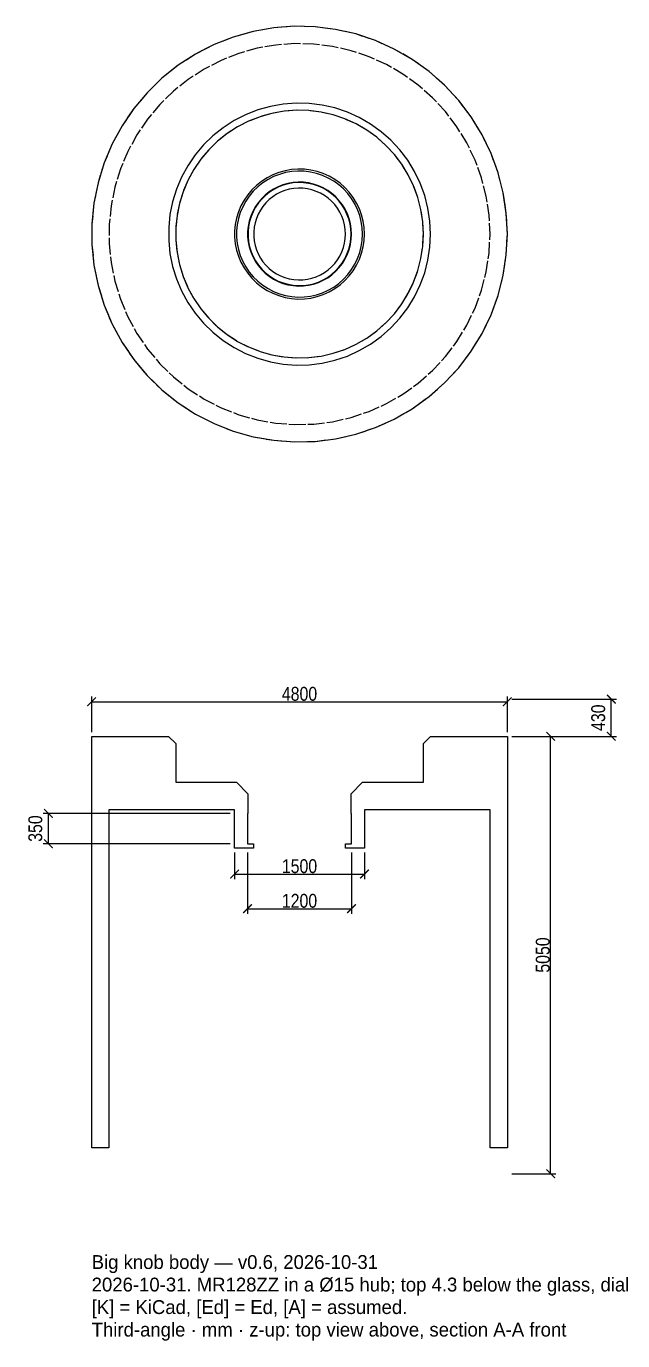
# Model space of a CAD drawing. Header units: millimetres. Extents: x -32 to 143, y -17 to 136.
# Drawn here: x -31.5 to 37.3, y -17.3 to 134.5 of the extents above; entities that cross this region are included whole.
import ezdxf

# ---------------------------------------------------------------- set-up
doc = ezdxf.new("R2010")
doc.units = ezdxf.units.MM
doc.linetypes.add('DASHED', pattern=[1.524, 1.27, -0.254])
for name, color, linetype in [('DIMS', 3, 'CONTINUOUS'), ('HIDDEN', 8, 'DASHED'), ('TEXT', 7, 'CONTINUOUS'), ('VISIBLE', 7, 'CONTINUOUS')]:
    doc.layers.add(name, color=color, linetype=linetype)
doc.styles.add('OpenSansCondensed-Light', font='OpenSansCondensed-Light.ttf')
doc.dimstyles.new('EZDXF', dxfattribs={"dimtxt": 0.25, "dimasz": 0.175, "dimexe": 0.375, "dimexo": 0.125, "dimgap": 0.1, "dimtad": 1, "dimlfac": 100, "dimzin": 12, "dimdsep": 46, "dimtxsty": 'OpenSansCondensed-Light', "dimblk": 'ARCHTICK', "dimcen": 2.5, "dimazin": 3, "dimtfac": 0.5, "dimtmove": 2, "dimatfit": 3})

# ---------------------------------------------------------------- blocks, each defined once
blk = doc.blocks.new('_ARCHTICK')
at = {"color": 0, "linetype": 'BYBLOCK', "const_width": 0.15}
blk.add_lwpolyline([(-0.5, -0.5), (0.5, 0.5)], dxfattribs=at)

msp = doc.modelspace()

# ---------------------------------------------------------------- linework, layer by layer
at = {"layer": 'HIDDEN'}
for points in [[(24, 110.49254), (23.88074, 112.88217), (23.52414, 115.24805), (22.93375, 117.56666), (22.11543, 119.81498), (21.07732, 121.97064), (19.82973, 124.01222), (18.38507, 125.91944), (16.75768, 127.67334), (14.96376, 129.2565), (13.02111, 130.65316), (10.94906, 131.84946), (8.76818, 132.83351), (6.50017, 133.59552), (4.16756, 134.12793), (1.79352, 134.42543), (-0.59834, 134.48508), (-2.98425, 134.30628), (-5.3405, 133.89081), (-7.64368, 133.2428), (-9.87089, 132.36868), (-12, 131.27715), (-14.00985, 129.97905), (-15.88046, 128.48729), (-17.59324, 126.81669), (-19.13118, 124.98385), (-20.47898, 123.00699), (-21.62325, 120.90575), (-22.55262, 118.70102), (-23.25785, 116.41472), (-23.73194, 114.06955), (-23.97017, 111.68884), (-23.97017, 109.29624), (-23.73194, 106.91553), (-23.25785, 104.57036), (-22.55262, 102.28406), (-21.62325, 100.07933), (-20.47898, 97.9781), (-19.13118, 96.00123), (-17.59324, 94.16839), (-15.88046, 92.49779), (-14.00985, 91.00603), (-12, 89.70793), (-9.87089, 88.6164), (-7.64368, 87.74228), (-5.3405, 87.09427), (-2.98425, 86.6788), (-0.59834, 86.5), (1.79352, 86.55965), (4.16756, 86.85715), (6.50017, 87.38956), (8.76818, 88.15157), (10.94906, 89.13562), (13.02111, 90.33192), (14.96376, 91.72858), (16.75768, 93.31174), (18.38507, 95.06564), (19.82973, 96.97286), (21.07732, 99.01444), (22.11543, 101.17011), (22.93375, 103.41842), (23.52414, 105.73703), (23.88074, 108.10291), (24, 110.49254)], [(22, 110.49254), (21.89068, 112.68303), (21.56379, 114.85176), (21.0226, 116.97715), (20.27248, 119.03811), (19.32087, 121.01413), (18.17725, 122.88558), (16.85298, 124.63387), (15.36121, 126.24161), (13.71678, 127.69283), (11.93602, 128.97311), (10.03663, 130.06972), (8.0375, 130.97176), (5.95849, 131.67027), (3.82026, 132.15831), (1.64406, 132.43102), (-0.54848, 132.4857), (-2.73556, 132.3218), (-4.89546, 131.94095), (-7.00671, 131.34694), (-9.04832, 130.54567), (-11, 129.5451), (-12.84236, 128.35518), (-14.55709, 126.98773), (-16.12714, 125.45634), (-17.53692, 123.77624), (-18.7724, 121.96411), (-19.82132, 120.03798), (-20.67324, 118.01698), (-21.3197, 115.9212), (-21.75428, 113.77147), (-21.97265, 111.58915), (-21.97265, 109.39593), (-21.75428, 107.21361), (-21.3197, 105.06388), (-20.67324, 102.9681), (-19.82132, 100.9471), (-18.7724, 99.02097), (-17.53692, 97.20884), (-16.12714, 95.52874), (-14.55709, 93.99735), (-12.84236, 92.6299), (-11, 91.43998), (-9.04832, 90.43941), (-7.00671, 89.63814), (-4.89546, 89.04413), (-2.73556, 88.66328), (-0.54848, 88.49938), (1.64406, 88.55406), (3.82026, 88.82677), (5.95849, 89.31481), (8.0375, 90.01332), (10.03663, 90.91536), (11.93602, 92.01197), (13.71678, 93.29225), (15.36121, 94.74347), (16.85298, 96.35121), (18.17725, 98.0995), (19.32087, 99.97095), (20.27248, 101.94697), (21.0226, 104.00793), (21.56379, 106.13333), (21.89068, 108.30205), (22, 110.49254)], [(22, 110.49254), (21.89068, 112.68303), (21.56379, 114.85176), (21.0226, 116.97715), (20.27248, 119.03811), (19.32087, 121.01413), (18.17725, 122.88558), (16.85298, 124.63387), (15.36121, 126.24161), (13.71678, 127.69283), (11.93602, 128.97311), (10.03663, 130.06972), (8.0375, 130.97176), (5.95849, 131.67027), (3.82026, 132.15831), (1.64406, 132.43102), (-0.54848, 132.4857), (-2.73556, 132.3218), (-4.89546, 131.94095), (-7.00671, 131.34694), (-9.04832, 130.54567), (-11, 129.5451), (-12.84236, 128.35518), (-14.55709, 126.98773), (-16.12714, 125.45634), (-17.53692, 123.77624), (-18.7724, 121.96411), (-19.82132, 120.03798), (-20.67324, 118.01698), (-21.3197, 115.9212), (-21.75428, 113.77147), (-21.97265, 111.58915), (-21.97265, 109.39593), (-21.75428, 107.21361), (-21.3197, 105.06388), (-20.67324, 102.9681), (-19.82132, 100.9471), (-18.7724, 99.02097), (-17.53692, 97.20884), (-16.12714, 95.52874), (-14.55709, 93.99735), (-12.84236, 92.6299), (-11, 91.43998), (-9.04832, 90.43941), (-7.00671, 89.63814), (-4.89546, 89.04413), (-2.73556, 88.66328), (-0.54848, 88.49938), (1.64406, 88.55406), (3.82026, 88.82677), (5.95849, 89.31481), (8.0375, 90.01332), (10.03663, 90.91536), (11.93602, 92.01197), (13.71678, 93.29225), (15.36121, 94.74347), (16.85298, 96.35121), (18.17725, 98.0995), (19.32087, 99.97095), (20.27248, 101.94697), (21.0226, 104.00793), (21.56379, 106.13333), (21.89068, 108.30205), (22, 110.49254)], [(14.3, 110.49254), (14.22894, 111.91636), (14.01647, 113.32603), (13.66469, 114.70754), (13.17711, 116.04716), (12.55857, 117.33157), (11.81521, 118.54802), (10.95444, 119.6844), (9.98479, 120.72944), (8.9159, 121.67273), (7.75841, 122.50491), (6.52381, 123.21771), (5.22438, 123.80403), (3.87302, 124.25807), (2.48317, 124.57529), (1.06864, 124.75255), (-0.35651, 124.7881), (-1.77811, 124.68156), (-3.18205, 124.43401), (-4.55436, 124.0479), (-5.88141, 123.52707), (-7.15, 122.8767), (-8.34753, 122.10325), (-9.46211, 121.21441), (-10.48264, 120.21901), (-11.39899, 119.12694), (-12.20206, 117.94906), (-12.88385, 116.69708), (-13.4376, 115.38343), (-13.85781, 114.02117), (-14.14028, 112.62384), (-14.28222, 111.20534), (-14.28222, 109.77974), (-14.14028, 108.36124), (-13.85781, 106.96391), (-13.4376, 105.60165), (-12.88385, 104.288), (-12.20206, 103.03602), (-11.39899, 101.85814), (-10.48264, 100.76607), (-9.46211, 99.77067), (-8.34753, 98.88183), (-7.15, 98.10838), (-5.88141, 97.45801), (-4.55436, 96.93718), (-3.18205, 96.55107), (-1.77811, 96.30352), (-0.35651, 96.19699), (1.06864, 96.23253), (2.48317, 96.40979), (3.87302, 96.72701), (5.22438, 97.18105), (6.52381, 97.76737), (7.75841, 98.48017), (8.9159, 99.31235), (9.98479, 100.25564), (10.95444, 101.30068), (11.81521, 102.43706), (12.55857, 103.65351), (13.17711, 104.93792), (13.66469, 106.27754), (14.01647, 107.65905), (14.22894, 109.06872), (14.3, 110.49254)], [(7.5, 110.49254), (7.46273, 111.2393), (7.35129, 111.97864), (7.1668, 112.7032), (6.91107, 113.4058), (6.58666, 114.07945), (6.19679, 114.71744), (5.74533, 115.31345), (5.23678, 115.86154), (4.67617, 116.35628), (4.0691, 116.79273), (3.42158, 117.16658), (2.74006, 117.47409), (2.0313, 117.71222), (1.30236, 117.8786), (0.56048, 117.97157), (-0.18698, 117.99021), (-0.93258, 117.93433), (-1.66891, 117.8045), (-2.38865, 117.602), (-3.08465, 117.32883), (-3.75, 116.98773), (-4.37808, 116.58208), (-4.96264, 116.1159), (-5.49789, 115.59384), (-5.97849, 115.02107), (-6.39968, 114.4033), (-6.75727, 113.74667), (-7.04769, 113.05769), (-7.26808, 112.34322), (-7.41623, 111.61036), (-7.49068, 110.86638), (-7.49068, 110.1187), (-7.41623, 109.37472), (-7.26808, 108.64186), (-7.04769, 107.92739), (-6.75727, 107.23841), (-6.39968, 106.58178), (-5.97849, 105.96401), (-5.49789, 105.39124), (-4.96264, 104.86918), (-4.37808, 104.40301), (-3.75, 103.99735), (-3.08465, 103.65625), (-2.38865, 103.38309), (-1.66891, 103.18058), (-0.93258, 103.05075), (-0.18698, 102.99487), (0.56048, 103.01351), (1.30236, 103.10648), (2.0313, 103.27286), (2.74006, 103.51099), (3.42158, 103.8185), (4.0691, 104.19235), (4.67617, 104.6288), (5.23678, 105.12354), (5.74533, 105.67163), (6.19679, 106.26764), (6.58666, 106.90564), (6.91107, 107.57928), (7.1668, 108.28188), (7.35129, 109.00644), (7.46273, 109.74578), (7.5, 110.49254)], [(7.5, 110.49254), (7.46273, 111.2393), (7.35129, 111.97864), (7.1668, 112.7032), (6.91107, 113.4058), (6.58666, 114.07945), (6.19679, 114.71744), (5.74533, 115.31345), (5.23678, 115.86154), (4.67617, 116.35628), (4.0691, 116.79273), (3.42158, 117.16658), (2.74006, 117.47409), (2.0313, 117.71222), (1.30236, 117.8786), (0.56048, 117.97157), (-0.18698, 117.99021), (-0.93258, 117.93433), (-1.66891, 117.8045), (-2.38865, 117.602), (-3.08465, 117.32883), (-3.75, 116.98773), (-4.37808, 116.58208), (-4.96264, 116.1159), (-5.49789, 115.59384), (-5.97849, 115.02107), (-6.39968, 114.4033), (-6.75727, 113.74667), (-7.04769, 113.05769), (-7.26808, 112.34322), (-7.41623, 111.61036), (-7.49068, 110.86638), (-7.49068, 110.1187), (-7.41623, 109.37472), (-7.26808, 108.64186), (-7.04769, 107.92739), (-6.75727, 107.23841), (-6.39968, 106.58178), (-5.97849, 105.96401), (-5.49789, 105.39124), (-4.96264, 104.86918), (-4.37808, 104.40301), (-3.75, 103.99735), (-3.08465, 103.65625), (-2.38865, 103.38309), (-1.66891, 103.18058), (-0.93258, 103.05075), (-0.18698, 102.99487), (0.56048, 103.01351), (1.30236, 103.10648), (2.0313, 103.27286), (2.74006, 103.51099), (3.42158, 103.8185), (4.0691, 104.19235), (4.67617, 104.6288), (5.23678, 105.12354), (5.74533, 105.67163), (6.19679, 106.26764), (6.58666, 106.90564), (6.91107, 107.57928), (7.1668, 108.28188), (7.35129, 109.00644), (7.46273, 109.74578), (7.5, 110.49254)], [(6, 110.49254), (5.97018, 111.08995), (5.88103, 111.68142), (5.73344, 112.26107), (5.52886, 112.82315), (5.26933, 113.36206), (4.95743, 113.87246), (4.59627, 114.34927), (4.18942, 114.78774), (3.74094, 115.18353), (3.25528, 115.5327), (2.73726, 115.83177), (2.19205, 116.07778), (1.62504, 116.26829), (1.04189, 116.40139), (0.44838, 116.47576), (-0.14958, 116.49068), (-0.74606, 116.44598), (-1.33513, 116.34211), (-1.91092, 116.1801), (-2.46772, 115.96158), (-3, 115.68869), (-3.50246, 115.36417), (-3.97012, 114.99123), (-4.39831, 114.57358), (-4.7828, 114.11537), (-5.11975, 113.62115), (-5.40581, 113.09584), (-5.63816, 112.54466), (-5.81446, 111.97308), (-5.93298, 111.38679), (-5.99254, 110.79162), (-5.99254, 110.19347), (-5.93298, 109.59829), (-5.81446, 109.012), (-5.63816, 108.44042), (-5.40581, 107.88924), (-5.11975, 107.36393), (-4.7828, 106.86971), (-4.39831, 106.4115), (-3.97012, 105.99385), (-3.50246, 105.62091), (-3, 105.29639), (-2.46772, 105.02351), (-1.91092, 104.80498), (-1.33513, 104.64297), (-0.74606, 104.53911), (-0.14958, 104.49441), (0.44838, 104.50932), (1.04189, 104.58369), (1.62504, 104.71679), (2.19205, 104.9073), (2.73726, 105.15331), (3.25528, 105.45238), (3.74094, 105.80155), (4.18942, 106.19734), (4.59627, 106.63581), (4.95743, 107.11262), (5.26933, 107.62302), (5.52886, 108.16193), (5.73344, 108.72401), (5.88103, 109.30366), (5.97018, 109.89513), (6, 110.49254)], [(6, 110.49254), (5.97018, 111.08995), (5.88103, 111.68142), (5.73344, 112.26107), (5.52886, 112.82315), (5.26933, 113.36206), (4.95743, 113.87246), (4.59627, 114.34927), (4.18942, 114.78774), (3.74094, 115.18353), (3.25528, 115.5327), (2.73726, 115.83177), (2.19205, 116.07778), (1.62504, 116.26829), (1.04189, 116.40139), (0.44838, 116.47576), (-0.14958, 116.49068), (-0.74606, 116.44598), (-1.33513, 116.34211), (-1.91092, 116.1801), (-2.46772, 115.96158), (-3, 115.68869), (-3.50246, 115.36417), (-3.97012, 114.99123), (-4.39831, 114.57358), (-4.7828, 114.11537), (-5.11975, 113.62115), (-5.40581, 113.09584), (-5.63816, 112.54466), (-5.81446, 111.97308), (-5.93298, 111.38679), (-5.99254, 110.79162), (-5.99254, 110.19347), (-5.93298, 109.59829), (-5.81446, 109.012), (-5.63816, 108.44042), (-5.40581, 107.88924), (-5.11975, 107.36393), (-4.7828, 106.86971), (-4.39831, 106.4115), (-3.97012, 105.99385), (-3.50246, 105.62091), (-3, 105.29639), (-2.46772, 105.02351), (-1.91092, 104.80498), (-1.33513, 104.64297), (-0.74606, 104.53911), (-0.14958, 104.49441), (0.44838, 104.50932), (1.04189, 104.58369), (1.62504, 104.71679), (2.19205, 104.9073), (2.73726, 105.15331), (3.25528, 105.45238), (3.74094, 105.80155), (4.18942, 106.19734), (4.59627, 106.63581), (4.95743, 107.11262), (5.26933, 107.62302), (5.52886, 108.16193), (5.73344, 108.72401), (5.88103, 109.30366), (5.97018, 109.89513), (6, 110.49254)], [(5.95, 110.49254), (5.92043, 111.08497), (5.83203, 111.67151), (5.68566, 112.24633), (5.48278, 112.80373), (5.22542, 113.33815), (4.91612, 113.84429), (4.55796, 114.31713), (4.15451, 114.75195), (3.70976, 115.14444), (3.22815, 115.49069), (2.71445, 115.78728), (2.17378, 116.03124), (1.6115, 116.22015), (1.03321, 116.35215), (0.44464, 116.4259), (-0.14834, 116.44069), (-0.73985, 116.39636), (-1.324, 116.29336), (-1.895, 116.13271), (-2.44716, 115.916), (-2.975, 115.64539), (-3.47327, 115.32357), (-3.93703, 114.95374), (-4.36166, 114.53957), (-4.74294, 114.08518), (-5.07708, 113.59508), (-5.36076, 113.07415), (-5.59117, 112.52756), (-5.76601, 111.96075), (-5.88354, 111.37934), (-5.9426, 110.78912), (-5.9426, 110.19596), (-5.88354, 109.60574), (-5.76601, 109.02433), (-5.59117, 108.45752), (-5.36076, 107.91093), (-5.07708, 107.39), (-4.74294, 106.8999), (-4.36166, 106.44551), (-3.93703, 106.03134), (-3.47327, 105.66151), (-2.975, 105.33969), (-2.44716, 105.06908), (-1.895, 104.85237), (-1.324, 104.69172), (-0.73985, 104.58872), (-0.14834, 104.54439), (0.44464, 104.55918), (1.03321, 104.63293), (1.6115, 104.76493), (2.17378, 104.95384), (2.71445, 105.1978), (3.22815, 105.49439), (3.70976, 105.84064), (4.15451, 106.23313), (4.55796, 106.66795), (4.91612, 107.14079), (5.22542, 107.64693), (5.48278, 108.18135), (5.68566, 108.73875), (5.83203, 109.31357), (5.92043, 109.90011), (5.95, 110.49254)], [(5.3, 110.49254), (5.27366, 111.02025), (5.19491, 111.54271), (5.06454, 112.05474), (4.88382, 112.55124), (4.65457, 113.02729), (4.37907, 113.47814), (4.06004, 113.89931), (3.70066, 114.28663), (3.3045, 114.63625), (2.8755, 114.94468), (2.41792, 115.20886), (1.93631, 115.42617), (1.43545, 115.59445), (0.92034, 115.71202), (0.39607, 115.77772), (-0.13213, 115.79089), (-0.65902, 115.75141), (-1.17936, 115.65966), (-1.68798, 115.51656), (-2.17982, 115.32352), (-2.65, 115.08248), (-3.09384, 114.79581), (-3.50693, 114.46638), (-3.88517, 114.09746), (-4.2248, 113.6927), (-4.52244, 113.25615), (-4.77513, 112.79212), (-4.98037, 112.30525), (-5.13611, 111.80035), (-5.2408, 111.28246), (-5.29341, 110.75672), (-5.29341, 110.22836), (-5.2408, 109.70262), (-5.13611, 109.18473), (-4.98037, 108.67983), (-4.77513, 108.19296), (-4.52244, 107.72893), (-4.2248, 107.29238), (-3.88517, 106.88762), (-3.50693, 106.5187), (-3.09384, 106.18927), (-2.65, 105.90261), (-2.17982, 105.66156), (-1.68798, 105.46853), (-1.17936, 105.32542), (-0.65902, 105.23367), (-0.13213, 105.19419), (0.39607, 105.20736), (0.92034, 105.27306), (1.43545, 105.39063), (1.93631, 105.55891), (2.41792, 105.77622), (2.8755, 106.0404), (3.3045, 106.34883), (3.70066, 106.69845), (4.06004, 107.08577), (4.37907, 107.50694), (4.65457, 107.95779), (4.88382, 108.43384), (5.06454, 108.93034), (5.19491, 109.44237), (5.27366, 109.96483), (5.3, 110.49254)]]:
    msp.add_lwpolyline(points, dxfattribs=at)
at = {"layer": 'VISIBLE'}
for points in [[(24, 110.49254), (23.88074, 112.88217), (23.52414, 115.24805), (22.93375, 117.56666), (22.11543, 119.81498), (21.07732, 121.97064), (19.82973, 124.01222), (18.38507, 125.91944), (16.75768, 127.67334), (14.96376, 129.2565), (13.02111, 130.65316), (10.94906, 131.84946), (8.76818, 132.83351), (6.50017, 133.59552), (4.16756, 134.12793), (1.79352, 134.42543), (-0.59834, 134.48508), (-2.98425, 134.30628), (-5.3405, 133.89081), (-7.64368, 133.2428), (-9.87089, 132.36868), (-12, 131.27715), (-14.00985, 129.97905), (-15.88046, 128.48729), (-17.59324, 126.81669), (-19.13118, 124.98385), (-20.47898, 123.00699), (-21.62325, 120.90575), (-22.55262, 118.70102), (-23.25785, 116.41472), (-23.73194, 114.06955), (-23.97017, 111.68884), (-23.97017, 109.29624), (-23.73194, 106.91553), (-23.25785, 104.57036), (-22.55262, 102.28406), (-21.62325, 100.07933), (-20.47898, 97.9781), (-19.13118, 96.00123), (-17.59324, 94.16839), (-15.88046, 92.49779), (-14.00985, 91.00603), (-12, 89.70793), (-9.87089, 88.6164), (-7.64368, 87.74228), (-5.3405, 87.09427), (-2.98425, 86.6788), (-0.59834, 86.5), (1.79352, 86.55965), (4.16756, 86.85715), (6.50017, 87.38956), (8.76818, 88.15157), (10.94906, 89.13562), (13.02111, 90.33192), (14.96376, 91.72858), (16.75768, 93.31174), (18.38507, 95.06564), (19.82973, 96.97286), (21.07732, 99.01444), (22.11543, 101.17011), (22.93375, 103.41842), (23.52414, 105.73703), (23.88074, 108.10291), (24, 110.49254)], [(15.12426, 110.49254), (15.04911, 111.99843), (14.82439, 113.48935), (14.45234, 114.9505), (13.93665, 116.36733), (13.28245, 117.72578), (12.49625, 119.01234), (11.58586, 120.21423), (10.56032, 121.3195), (9.42982, 122.31717), (8.20561, 123.19731), (6.89985, 123.9512), (5.52551, 124.57132), (4.09626, 125.05152), (2.6263, 125.38703), (1.13024, 125.57451), (-0.37706, 125.6121), (-1.88061, 125.49943), (-3.36547, 125.23761), (-4.81688, 124.82924), (-6.22041, 124.2784), (-7.56213, 123.59054), (-8.82869, 122.77251), (-10.00751, 121.83243), (-11.08687, 120.77965), (-12.05604, 119.62464), (-12.9054, 118.37886), (-13.62649, 117.05471), (-14.21216, 115.66534), (-14.65658, 114.22456), (-14.95534, 112.74669), (-15.10546, 111.24642), (-15.10546, 109.73866), (-14.95534, 108.23839), (-14.65658, 106.76052), (-14.21216, 105.31974), (-13.62649, 103.93037), (-12.9054, 102.60622), (-12.05604, 101.36044), (-11.08687, 100.20543), (-10.00751, 99.15265), (-8.82869, 98.21258), (-7.56213, 97.39454), (-6.22041, 96.70669), (-4.81688, 96.15584), (-3.36547, 95.74747), (-1.88061, 95.48565), (-0.37706, 95.37298), (1.13024, 95.41057), (2.6263, 95.59805), (4.09626, 95.93356), (5.52551, 96.41376), (6.89985, 97.03388), (8.20561, 97.78777), (9.42982, 98.66791), (10.56032, 99.66558), (11.58586, 100.77085), (12.49625, 101.97274), (13.28245, 103.2593), (13.93665, 104.61775), (14.45234, 106.03459), (14.82439, 107.49573), (15.04911, 108.98665), (15.12426, 110.49254)], [(14.3, 110.49254), (14.22894, 111.91636), (14.01647, 113.32603), (13.66469, 114.70754), (13.17711, 116.04716), (12.55857, 117.33157), (11.81521, 118.54802), (10.95444, 119.6844), (9.98479, 120.72944), (8.9159, 121.67273), (7.75841, 122.50491), (6.52381, 123.21771), (5.22438, 123.80403), (3.87302, 124.25807), (2.48317, 124.57529), (1.06864, 124.75255), (-0.35651, 124.7881), (-1.77811, 124.68156), (-3.18205, 124.43401), (-4.55436, 124.0479), (-5.88141, 123.52707), (-7.15, 122.8767), (-8.34753, 122.10325), (-9.46211, 121.21441), (-10.48264, 120.21901), (-11.39899, 119.12694), (-12.20206, 117.94906), (-12.88385, 116.69708), (-13.4376, 115.38343), (-13.85781, 114.02117), (-14.14028, 112.62384), (-14.28222, 111.20534), (-14.28222, 109.77974), (-14.14028, 108.36124), (-13.85781, 106.96391), (-13.4376, 105.60165), (-12.88385, 104.288), (-12.20206, 103.03602), (-11.39899, 101.85814), (-10.48264, 100.76607), (-9.46211, 99.77067), (-8.34753, 98.88183), (-7.15, 98.10838), (-5.88141, 97.45801), (-4.55436, 96.93718), (-3.18205, 96.55107), (-1.77811, 96.30352), (-0.35651, 96.19699), (1.06864, 96.23253), (2.48317, 96.40979), (3.87302, 96.72701), (5.22438, 97.18105), (6.52381, 97.76737), (7.75841, 98.48017), (8.9159, 99.31235), (9.98479, 100.25564), (10.95444, 101.30068), (11.81521, 102.43706), (12.55857, 103.65351), (13.17711, 104.93792), (13.66469, 106.27754), (14.01647, 107.65905), (14.22894, 109.06872), (14.3, 110.49254)], [(7.27426, 110.49254), (7.23812, 111.21682), (7.13003, 111.93391), (6.95109, 112.63667), (6.70306, 113.31812), (6.38842, 113.97149), (6.01028, 114.59028), (5.57241, 115.16835), (5.07916, 115.69994), (4.53543, 116.17979), (3.94662, 116.60311), (3.3186, 116.9657), (2.65759, 117.26396), (1.97017, 117.49492), (1.26316, 117.65629), (0.54361, 117.74646), (-0.18135, 117.76454), (-0.90451, 117.71035), (-1.61868, 117.58442), (-2.31676, 117.38801), (-2.99181, 117.12307), (-3.63713, 116.79224), (-4.24631, 116.39879), (-4.81328, 115.94665), (-5.33241, 115.4403), (-5.79855, 114.88477), (-6.20706, 114.2856), (-6.55389, 113.64873), (-6.83557, 112.98049), (-7.04932, 112.28752), (-7.19302, 111.57671), (-7.26522, 110.85513), (-7.26522, 110.12995), (-7.19302, 109.40837), (-7.04932, 108.69756), (-6.83557, 108.0046), (-6.55389, 107.33636), (-6.20706, 106.69948), (-5.79855, 106.10031), (-5.33241, 105.54478), (-4.81328, 105.03843), (-4.24631, 104.58629), (-3.63713, 104.19284), (-2.99181, 103.86201), (-2.31676, 103.59707), (-1.61868, 103.40066), (-0.90451, 103.27473), (-0.18135, 103.22054), (0.54361, 103.23862), (1.26316, 103.32879), (1.97017, 103.49016), (2.65759, 103.72112), (3.3186, 104.01938), (3.94662, 104.38197), (4.53543, 104.80529), (5.07916, 105.28514), (5.57241, 105.81673), (6.01028, 106.3948), (6.38842, 107.01359), (6.70306, 107.66696), (6.95109, 108.34841), (7.13003, 109.05117), (7.23812, 109.76826), (7.27426, 110.49254)], [(5.95, 110.49254), (5.92043, 111.08497), (5.83203, 111.67151), (5.68566, 112.24633), (5.48278, 112.80373), (5.22542, 113.33815), (4.91612, 113.84429), (4.55796, 114.31713), (4.15451, 114.75195), (3.70976, 115.14444), (3.22815, 115.49069), (2.71445, 115.78728), (2.17378, 116.03124), (1.6115, 116.22015), (1.03321, 116.35215), (0.44464, 116.4259), (-0.14834, 116.44069), (-0.73985, 116.39636), (-1.324, 116.29336), (-1.895, 116.13271), (-2.44716, 115.916), (-2.975, 115.64539), (-3.47327, 115.32357), (-3.93703, 114.95374), (-4.36166, 114.53957), (-4.74294, 114.08518), (-5.07708, 113.59508), (-5.36076, 113.07415), (-5.59117, 112.52756), (-5.76601, 111.96075), (-5.88354, 111.37934), (-5.9426, 110.78912), (-5.9426, 110.19596), (-5.88354, 109.60574), (-5.76601, 109.02433), (-5.59117, 108.45752), (-5.36076, 107.91093), (-5.07708, 107.39), (-4.74294, 106.8999), (-4.36166, 106.44551), (-3.93703, 106.03134), (-3.47327, 105.66151), (-2.975, 105.33969), (-2.44716, 105.06908), (-1.895, 104.85237), (-1.324, 104.69172), (-0.73985, 104.58872), (-0.14834, 104.54439), (0.44464, 104.55918), (1.03321, 104.63293), (1.6115, 104.76493), (2.17378, 104.95384), (2.71445, 105.1978), (3.22815, 105.49439), (3.70976, 105.84064), (4.15451, 106.23313), (4.55796, 106.66795), (4.91612, 107.14079), (5.22542, 107.64693), (5.48278, 108.18135), (5.68566, 108.73875), (5.83203, 109.31357), (5.92043, 109.90011), (5.95, 110.49254)], [(5.3, 110.49254), (5.27366, 111.02025), (5.19491, 111.54271), (5.06454, 112.05474), (4.88382, 112.55124), (4.65457, 113.02729), (4.37907, 113.47814), (4.06004, 113.89931), (3.70066, 114.28663), (3.3045, 114.63625), (2.8755, 114.94468), (2.41792, 115.20886), (1.93631, 115.42617), (1.43545, 115.59445), (0.92034, 115.71202), (0.39607, 115.77772), (-0.13213, 115.79089), (-0.65902, 115.75141), (-1.17936, 115.65966), (-1.68798, 115.51656), (-2.17982, 115.32352), (-2.65, 115.08248), (-3.09384, 114.79581), (-3.50693, 114.46638), (-3.88517, 114.09746), (-4.2248, 113.6927), (-4.52244, 113.25615), (-4.77513, 112.79212), (-4.98037, 112.30525), (-5.13611, 111.80035), (-5.2408, 111.28246), (-5.29341, 110.75672), (-5.29341, 110.22836), (-5.2408, 109.70262), (-5.13611, 109.18473), (-4.98037, 108.67983), (-4.77513, 108.19296), (-4.52244, 107.72893), (-4.2248, 107.29238), (-3.88517, 106.88762), (-3.50693, 106.5187), (-3.09384, 106.18927), (-2.65, 105.90261), (-2.17982, 105.66156), (-1.68798, 105.46853), (-1.17936, 105.32542), (-0.65902, 105.23367), (-0.13213, 105.19419), (0.39607, 105.20736), (0.92034, 105.27306), (1.43545, 105.39063), (1.93631, 105.55891), (2.41792, 105.77622), (2.8755, 106.0404), (3.3045, 106.34883), (3.70066, 106.69845), (4.06004, 107.08577), (4.37907, 107.50694), (4.65457, 107.95779), (4.88382, 108.43384), (5.06454, 108.93034), (5.19491, 109.44237), (5.27366, 109.96483), (5.3, 110.49254)], [(-5.3, 39.6), (-7.5, 39.6), (-7.5, 44), (-22, 44), (-22, 5), (-24, 5), (-24, 52.5), (-15.12426, 52.5), (-14.3, 51.67574), (-14.3, 47.2), (-7.27426, 47.2), (-5.95, 45.87574), (-5.95, 43.6), (-6, 43.6), (-6, 40.1), (-5.3, 40.1), (-5.3, 39.6)], [(7.5, 44), (7.5, 39.6), (5.3, 39.6), (5.3, 40.1), (6, 40.1), (6, 43.6), (5.95, 43.6), (5.95, 45.87574), (7.27426, 47.2), (14.3, 47.2), (14.3, 51.67574), (15.12426, 52.5), (24, 52.5), (24, 5), (22, 5), (22, 44), (7.5, 44)]]:
    msp.add_lwpolyline(points, dxfattribs=at)

# ---------------------------------------------------------------- texts
at = {"layer": 'TEXT'}
for s, p in [('Big knob body — v0.6, 2026-10-31', (-24, -9)), ('2026-10-31. MR128ZZ in a Ø15 hub; top 4.3 below the glass, dial lip Ø48 on top.', (-24, -11.6)), ('[K] = KiCad, [Ed] = Ed, [A] = assumed.', (-24, -14.2)), ('Third-angle · mm · z-up: top view above, section A-A front', (-24, -16.8))]:
    msp.add_text(s, height=1.6, dxfattribs=at).set_placement(p)

# ---------------------------------------------------------------- dimensions: what is measured, and where the dimension line sits
at = {"layer": 'DIMS'}
for base, p1, p2 in [((-24, 56.5), (-24, 52.5), (24, 52.5)), ((-7.5, 36.6), (-7.5, 39.6), (7.5, 39.6)), ((-6, 32.6), (-6, 39.6), (6, 39.6))]:
    msp.add_linear_dim(base=base, p1=p1, p2=p2, dimstyle='EZDXF', override={"dimtxt": 1.6, "dimasz": 1, "dimexe": 0.6, "dimexo": 0.5, "dimdec": 2}, dxfattribs=at).render()
for base, p1, p2 in [((36, 52.5), (24, 52.5), (24, 56.8)), ((29, 2), (24, 2), (24, 52.5)), ((-29, 40.1), (-7.5, 40.1), (-7.5, 43.6))]:
    msp.add_linear_dim(base=base, p1=p1, p2=p2, angle=90, dimstyle='EZDXF', override={"dimtxt": 1.6, "dimasz": 1, "dimexe": 0.6, "dimexo": 0.5, "dimdec": 2}, dxfattribs=at).render()

doc.saveas('drawing.dxf')
